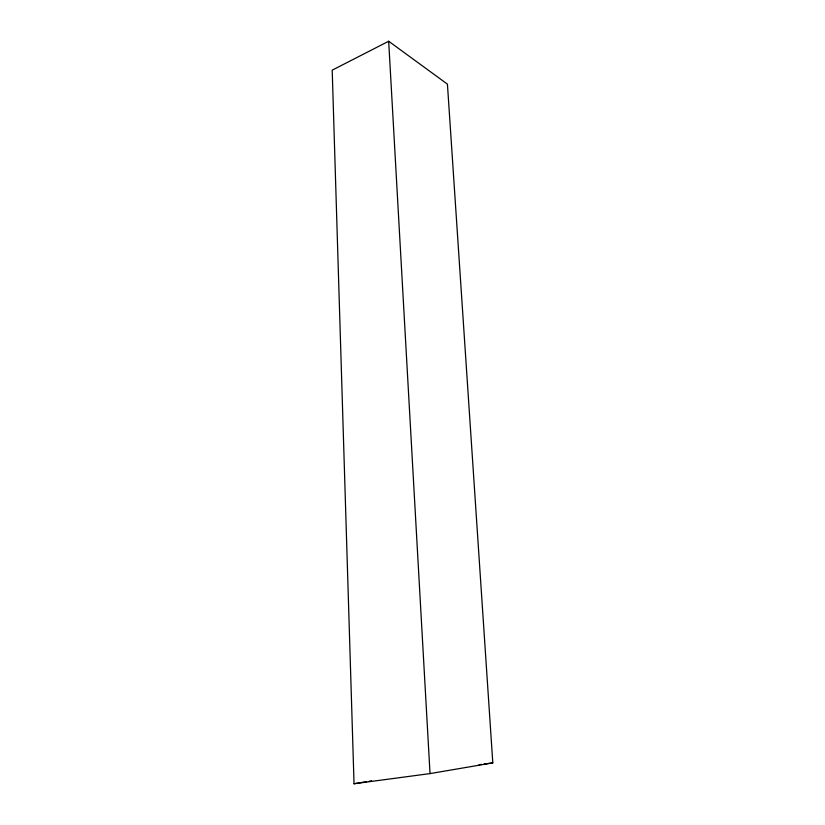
<?xml version="1.0" encoding="UTF-8"?>
<svg xmlns="http://www.w3.org/2000/svg" width="825" height="825" viewBox="0 0 825 825"><rect width="100%" height="100%" fill="white"/><g stroke="black" fill="none" stroke-linecap="round" stroke-linejoin="round"><path stroke-width="1.24" d="M388.678 41.25L332.197 70.166L354.038 783.75L430.031 773.592L492.803 762.877L447.428 84.14L388.678 41.25L430.031 773.592M354.038 783.75L366.578 781.646M369.084 781.234L371.59 780.811M479.005 764.692L481.511 764.363M484.028 764.033L492.803 762.877"/></g></svg>
